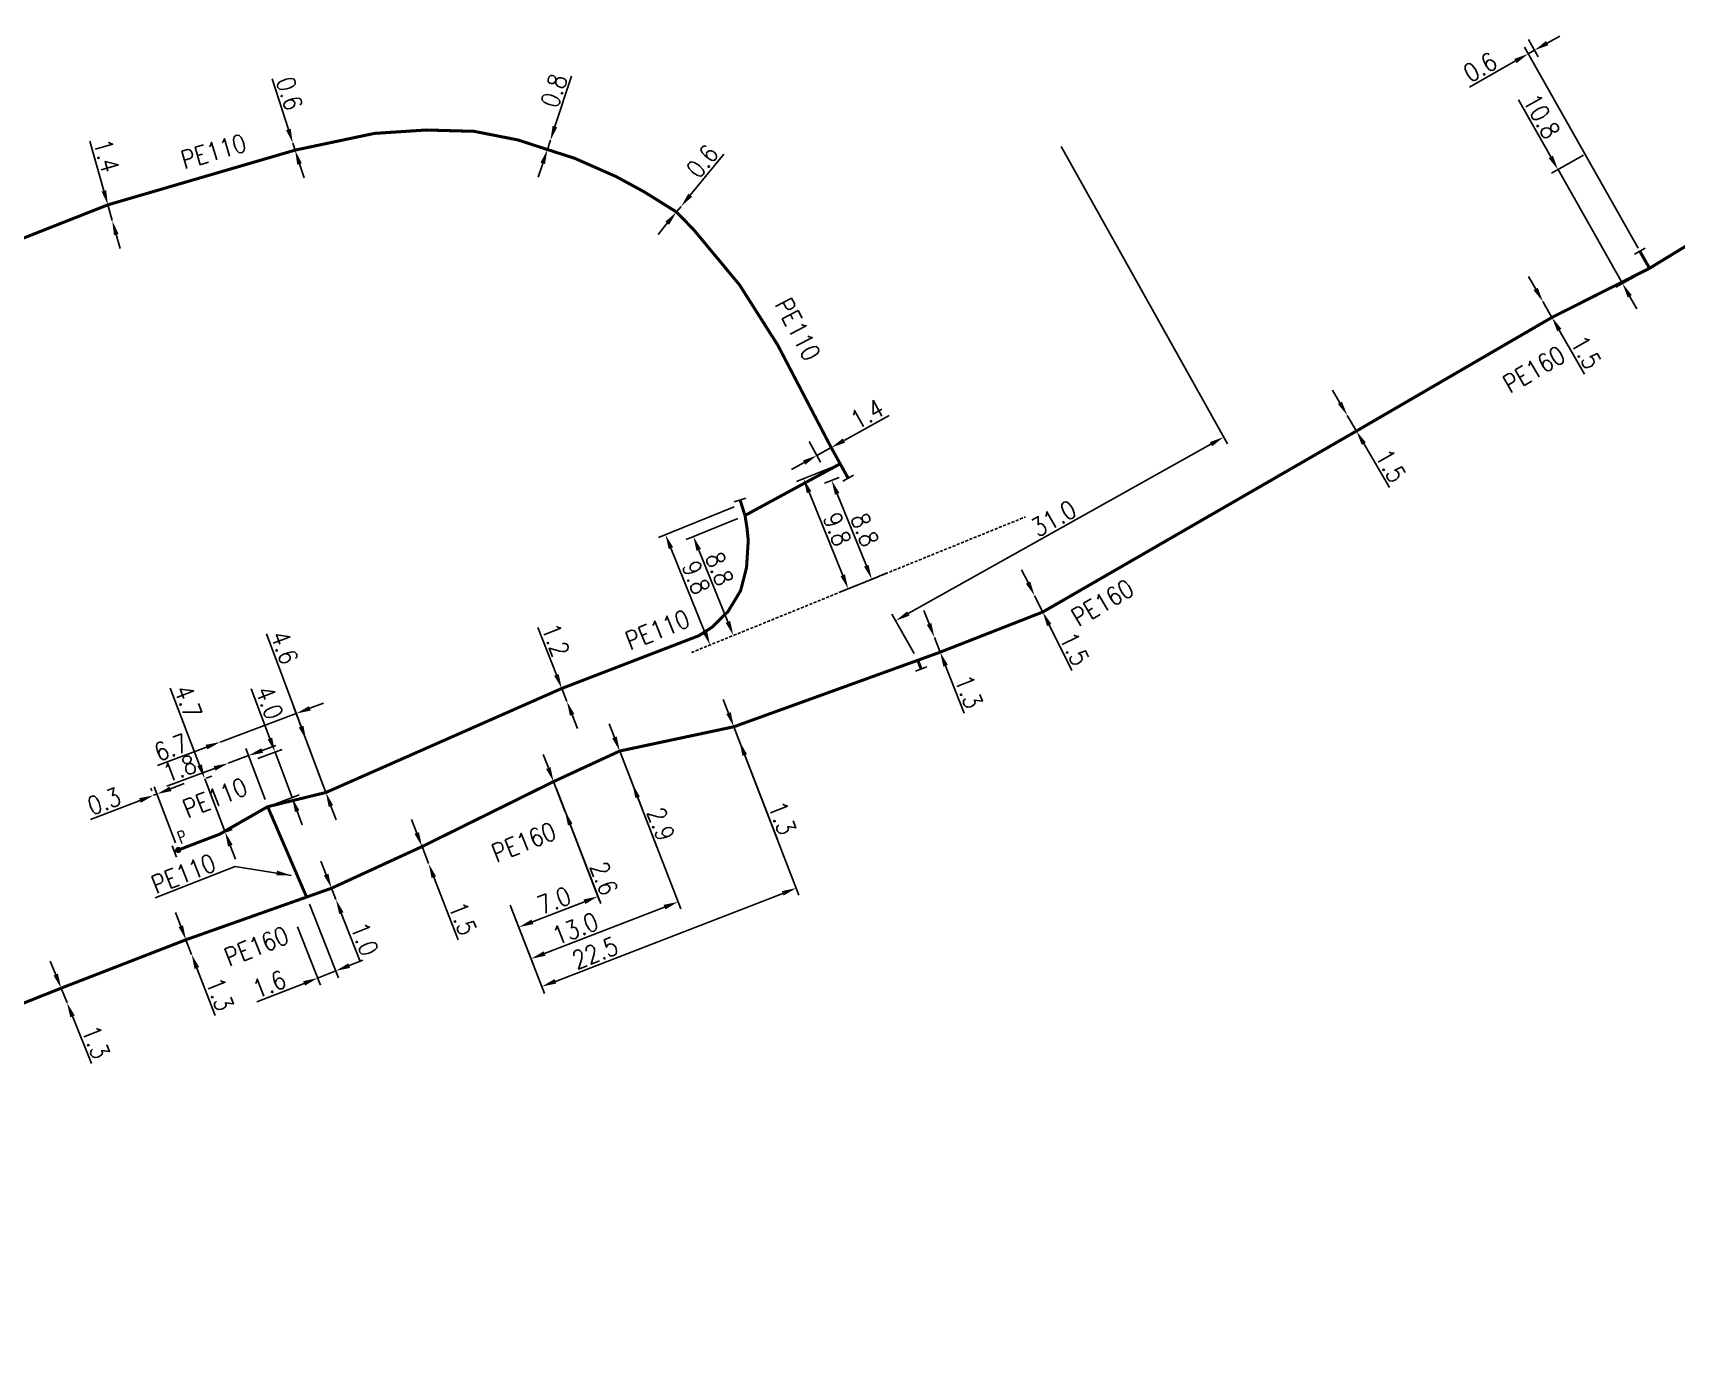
# Model space of a CAD drawing. Header units: millimetres. Extents: x 150994 to 151987, y 125997 to 127005.
# Drawn here: x 151190.6 to 151326.1, y 126479.1 to 126589.1 of the extents above; entities that cross this region are included whole.
import ezdxf
from ezdxf.enums import TextEntityAlignment as Align

# ---------------------------------------------------------------- set-up
doc = ezdxf.new("R2010")
doc.units = ezdxf.units.MM
doc.header["$PDMODE"] = 34
for name, pattern in [('DASHED', [0.75, 0.5, -0.25]), ('L_100_AP', [14, 10, -1.5, 1, -1.5]), ('L_100_PE', [14, 10, -1.5, 1, -1.5])]:
    doc.linetypes.add(name, pattern=pattern)
doc.layers.get('0').update_dxf_attribs({"linetype": 'CONTINUOUS'})
doc.layers.get('Defpoints').update_dxf_attribs({"linetype": 'CONTINUOUS'})
for name, color, linetype in [('L_140', 3, 'CONTINUOUS'), ('L_300', 7, 'CONTINUOUS'), ('L_340', 7, 'CONTINUOUS')]:
    doc.layers.add(name, color=color, linetype=linetype)
doc.styles.add('G_ROMANS', font='ROMANS.SHX', dxfattribs={"width": 0.75})
doc.styles.get("Standard").update_dxf_attribs({"font": 'romans.shx', "width": 0.85})
doc.dimstyles.get("Standard").update_dxf_attribs({"dimtxt": 1.5, "dimasz": 1.2, "dimexe": 0.625, "dimexo": 0.625, "dimgap": 0.25, "dimtad": 1, "dimdec": 1, "dimzin": 0, "dimdsep": 46, "dimtxsty": 'Standard', "dimcen": -0.5, "dimadec": 0, "dimazin": 0, "dimtfac": 1, "dimtdec": 1, "dimtmove": 0, "dimatfit": 3, "dimfxl": 0, "dimtolj": 1, "dimtzin": 0, "dimarcsym": 0})

# ---------------------------------------------------------------- blocks, each defined once
blk = doc.blocks.new('*D551')
at = {"layer": 'Defpoints', "color": 0, "linetype": 'Continuous', "transparency": 16777216}
for p in [(151192.91, 126510.35), (151193.39, 126509.14), (151193.39, 126509.14)]:
    blk.add_point(p, dxfattribs=at)
at = {"layer": 'L_140', "color": 0, "linetype": 'Continuous', "lineweight": -2, "transparency": 16777216}
for p, q in [((151192.46, 126511.46), (151192.01, 126512.58)), ((151192.91, 126510.35), (151193.39, 126509.14)), ((151193.84, 126508.03), (151195.4, 126504.14))]:
    blk.add_line(p, q, dxfattribs=at)
at = {"layer": 'L_140', "color": 0, "linetype": 'Continuous', "transparency": 16777216}
for points in [[(151192.64, 126511.54), (151192.27, 126511.39), (151192.91, 126510.35)], [(151194.03, 126508.1), (151193.65, 126507.95), (151193.39, 126509.14)]]:
    blk.add_solid(points, dxfattribs=at)
at = {"layer": 'L_140', "color": 0, "linetype": 'Continuous', "transparency": 16777216, "insert": (151195.77, 126505.9), "char_height": 1.5, "attachment_point": 5, "rotation": 291.9177}
blk.add_mtext('\\A1;1.3', dxfattribs=at)
blk = doc.blocks.new('*D552')
at = {"layer": 'Defpoints', "color": 0, "linetype": 'Continuous', "transparency": 16777216}
for p in [(151203.2, 126514.34), (151203.67, 126513.13), (151203.67, 126513.13)]:
    blk.add_point(p, dxfattribs=at)
at = {"layer": 'L_140', "color": 0, "linetype": 'Continuous', "lineweight": -2, "transparency": 16777216}
for p, q in [((151202.77, 126515.46), (151202.35, 126516.58)), ((151203.2, 126514.34), (151203.67, 126513.13)), ((151204.1, 126512), (151205.6, 126508.09))]:
    blk.add_line(p, q, dxfattribs=at)
at = {"layer": 'L_140', "color": 0, "linetype": 'Continuous', "transparency": 16777216}
for points in [[(151202.96, 126515.53), (151202.59, 126515.39), (151203.2, 126514.34)], [(151204.29, 126512.08), (151203.91, 126511.93), (151203.67, 126513.13)]]:
    blk.add_solid(points, dxfattribs=at)
at = {"layer": 'L_140', "color": 0, "linetype": 'Continuous', "transparency": 16777216, "insert": (151206, 126509.85), "char_height": 1.5, "attachment_point": 5, "rotation": 290.9788}
blk.add_mtext('\\A1;1.3', dxfattribs=at)
blk = doc.blocks.new('*D553')
at = {"layer": 'Defpoints', "color": 0, "linetype": 'Continuous', "transparency": 16777216}
for p in [(151213.15, 126517.86), (151212.17, 126515.99), (151214.06, 126511.18)]:
    blk.add_point(p, dxfattribs=at)
at = {"layer": 'L_140', "color": 0, "linetype": 'Continuous', "lineweight": -2, "transparency": 16777216}
for p, q in [((151213.38, 126517.28), (151215.78, 126511.19)), ((151212.4, 126515.41), (151214.29, 126510.6)), ((151216.67, 126512.21), (151217.78, 126512.65)), ((151215.55, 126511.77), (151214.06, 126511.18)), ((151212.94, 126510.74), (151209.05, 126509.21))]:
    blk.add_line(p, q, dxfattribs=at)
at = {"layer": 'L_140', "color": 0, "linetype": 'Continuous', "transparency": 16777216}
for points in [[(151216.59, 126512.39), (151216.74, 126512.02), (151215.55, 126511.77)], [(151212.87, 126510.93), (151213.02, 126510.56), (151214.06, 126511.18)]]:
    blk.add_solid(points, dxfattribs=at)
at = {"layer": 'L_140', "color": 0, "linetype": 'Continuous', "transparency": 16777216, "insert": (151210.07, 126510.68), "char_height": 1.5, "attachment_point": 5, "rotation": 21.5025}
blk.add_mtext('\\A1;1.6', dxfattribs=at)
blk = doc.blocks.new('*D554')
at = {"layer": 'Defpoints', "color": 0, "linetype": 'Continuous', "transparency": 16777216}
for p in [(151215.21, 126518.59), (151215.57, 126517.66), (151215.57, 126517.66)]:
    blk.add_point(p, dxfattribs=at)
at = {"layer": 'L_140', "color": 0, "linetype": 'Continuous', "lineweight": -2, "transparency": 16777216}
for p, q in [((151214.77, 126519.7), (151214.33, 126520.82)), ((151215.21, 126518.59), (151215.57, 126517.66)), ((151216.01, 126516.54), (151217.55, 126512.64))]:
    blk.add_line(p, q, dxfattribs=at)
at = {"layer": 'L_140', "color": 0, "linetype": 'Continuous', "transparency": 16777216}
for points in [[(151214.95, 126519.78), (151214.58, 126519.63), (151215.21, 126518.59)], [(151216.2, 126516.61), (151215.83, 126516.47), (151215.57, 126517.66)]]:
    blk.add_solid(points, dxfattribs=at)
at = {"layer": 'L_140', "color": 0, "linetype": 'Continuous', "transparency": 16777216, "insert": (151217.93, 126514.4), "char_height": 1.5, "attachment_point": 5, "rotation": 291.5025}
blk.add_mtext('\\A1;1.0', dxfattribs=at)
blk = doc.blocks.new('*D555')
at = {"layer": 'Defpoints', "color": 0, "linetype": 'Continuous', "transparency": 16777216}
for p in [(151222.67, 126522.02), (151223.21, 126520.62), (151223.21, 126520.62)]:
    blk.add_point(p, dxfattribs=at)
at = {"layer": 'L_140', "color": 0, "linetype": 'Continuous', "lineweight": -2, "transparency": 16777216}
for p, q in [((151222.23, 126523.14), (151221.8, 126524.26)), ((151222.67, 126522.02), (151223.21, 126520.62)), ((151223.64, 126519.5), (151225.64, 126514.33))]:
    blk.add_line(p, q, dxfattribs=at)
at = {"layer": 'L_140', "color": 0, "linetype": 'Continuous', "transparency": 16777216}
for points in [[(151222.42, 126523.21), (151222.05, 126523.07), (151222.67, 126522.02)], [(151223.83, 126519.57), (151223.46, 126519.43), (151223.21, 126520.62)]]:
    blk.add_solid(points, dxfattribs=at)
at = {"layer": 'L_140', "color": 0, "linetype": 'Continuous', "transparency": 16777216, "insert": (151226.03, 126516.09), "char_height": 1.5, "attachment_point": 5, "rotation": 291.1458}
blk.add_mtext('\\A1;1.5', dxfattribs=at)
blk = doc.blocks.new('*D556')
at = {"layer": 'Defpoints', "color": 0, "linetype": 'Continuous', "transparency": 16777216}
for p in [(151206.68, 126528.89), (151206.68, 126528.89), (151209.94, 126525.31)]:
    blk.add_point(p, dxfattribs=at)
at = {"layer": 'L_140', "color": 0, "linetype": 'Continuous', "lineweight": -2, "transparency": 16777216}
for p, q in [((151209.72, 126525.89), (151208.15, 126530.1)), ((151209.49, 126529.94), (151210.61, 126530.36)), ((151208.36, 126529.52), (151206.68, 126528.89)), ((151205.56, 126528.47), (151201.63, 126527))]:
    blk.add_line(p, q, dxfattribs=at)
at = {"layer": 'L_140', "color": 0, "linetype": 'Continuous', "transparency": 16777216}
for points in [[(151209.42, 126530.13), (151209.56, 126529.75), (151208.36, 126529.52)], [(151205.49, 126528.65), (151205.63, 126528.28), (151206.68, 126528.89)]]:
    blk.add_solid(points, dxfattribs=at)
at = {"layer": 'L_140', "color": 0, "linetype": 'Continuous', "transparency": 16777216, "insert": (151202.68, 126528.46), "char_height": 1.5, "attachment_point": 5, "rotation": 20.5425}
blk.add_mtext('\\A1;1.8', dxfattribs=at)
blk = doc.blocks.new('*D557')
at = {"layer": 'Defpoints', "color": 0, "linetype": 'Continuous', "transparency": 16777216}
for p in [(151208.54, 126529.05), (151210.55, 126529.81), (151209.94, 126525.31)]:
    blk.add_point(p, dxfattribs=at)
at = {"layer": 'L_140', "color": 0, "linetype": 'Continuous', "lineweight": -2, "transparency": 16777216}
for p, q in [((151210.13, 126530.93), (151208.59, 126535.02)), ((151209.12, 126529.27), (151211.13, 126530.03)), ((151211.95, 126526.06), (151210.55, 126529.81)), ((151210.53, 126525.53), (151212.54, 126526.28)), ((151212.37, 126524.94), (151212.79, 126523.81))]:
    blk.add_line(p, q, dxfattribs=at)
at = {"layer": 'L_140', "color": 0, "linetype": 'Continuous', "transparency": 16777216}
for points in [[(151210.31, 126531), (151209.94, 126530.86), (151210.55, 126529.81)], [(151212.56, 126525.01), (151212.19, 126524.87), (151211.95, 126526.06)]]:
    blk.add_solid(points, dxfattribs=at)
at = {"layer": 'L_140', "color": 0, "linetype": 'Continuous', "transparency": 16777216, "insert": (151210.09, 126533.89), "char_height": 1.5, "attachment_point": 5, "rotation": 290.5425}
blk.add_mtext('\\A1;4.0', dxfattribs=at)
blk = doc.blocks.new('*D558')
at = {"layer": 'Defpoints', "color": 0, "linetype": 'Continuous', "transparency": 16777216}
for p in [(151206.02, 126530.64), (151206.02, 126530.64), (151214.74, 126526.48)]:
    blk.add_point(p, dxfattribs=at)
at = {"layer": 'L_140', "color": 0, "linetype": 'Continuous', "lineweight": -2, "transparency": 16777216}
for p, q in [((151212.29, 126532.99), (151206.02, 126530.64)), ((151214.52, 126527.07), (151212.08, 126533.58)), ((151213.42, 126533.42), (151214.54, 126533.84)), ((151204.9, 126530.22), (151200.86, 126528.71))]:
    blk.add_line(p, q, dxfattribs=at)
at = {"layer": 'L_140', "color": 0, "linetype": 'Continuous', "transparency": 16777216}
for points in [[(151213.35, 126533.6), (151213.49, 126533.23), (151212.29, 126532.99)], [(151204.83, 126530.41), (151204.97, 126530.04), (151206.02, 126530.64)]]:
    blk.add_solid(points, dxfattribs=at)
at = {"layer": 'L_140', "color": 0, "linetype": 'Continuous', "transparency": 16777216, "insert": (151201.97, 126530.19), "char_height": 1.5, "attachment_point": 5, "rotation": 20.5425}
blk.add_mtext('\\A1;6.7', dxfattribs=at)
blk = doc.blocks.new('*D559')
at = {"layer": 'Defpoints', "color": 0, "linetype": 'Continuous', "transparency": 16777216}
for p in [(151213.12, 126530.79), (151213.12, 126530.79), (151214.74, 126526.48)]:
    blk.add_point(p, dxfattribs=at)
at = {"layer": 'L_140', "color": 0, "linetype": 'Continuous', "lineweight": -2, "transparency": 16777216}
for p, q in [((151212.7, 126531.91), (151209.83, 126539.57)), ((151212.54, 126530.57), (151212.54, 126530.57)), ((151214.74, 126526.48), (151213.12, 126530.79)), ((151215.16, 126525.36), (151215.58, 126524.23))]:
    blk.add_line(p, q, dxfattribs=at)
at = {"layer": 'L_140', "color": 0, "linetype": 'Continuous', "transparency": 16777216}
for points in [[(151212.89, 126531.98), (151212.51, 126531.84), (151213.12, 126530.79)], [(151215.34, 126525.43), (151214.97, 126525.29), (151214.74, 126526.48)]]:
    blk.add_solid(points, dxfattribs=at)
at = {"layer": 'L_140', "color": 0, "linetype": 'Continuous', "transparency": 16777216, "insert": (151211.32, 126538.43), "char_height": 1.5, "attachment_point": 5, "rotation": 290.5425}
blk.add_mtext('\\A1;4.6', dxfattribs=at)
blk = doc.blocks.new('*D560')
at = {"layer": 'Defpoints', "color": 0, "linetype": 'Continuous', "transparency": 16777216}
for p in [(151234.2, 126535.06), (151234.62, 126533.99), (151234.62, 126533.99)]:
    blk.add_point(p, dxfattribs=at)
at = {"layer": 'L_140', "color": 0, "linetype": 'Continuous', "lineweight": -2, "transparency": 16777216}
for p, q in [((151233.76, 126536.18), (151232.23, 126540.08)), ((151234.62, 126533.99), (151234.2, 126535.06)), ((151235.06, 126532.87), (151235.49, 126531.76))]:
    blk.add_line(p, q, dxfattribs=at)
at = {"layer": 'L_140', "color": 0, "linetype": 'Continuous', "transparency": 16777216}
for points in [[(151233.94, 126536.25), (151233.57, 126536.1), (151234.2, 126535.06)], [(151235.24, 126532.95), (151234.87, 126532.8), (151234.62, 126533.99)]]:
    blk.add_solid(points, dxfattribs=at)
at = {"layer": 'L_140', "color": 0, "linetype": 'Continuous', "transparency": 16777216, "insert": (151233.7, 126539.05), "char_height": 1.5, "attachment_point": 5, "rotation": 291.449}
blk.add_mtext('\\A1;1.2', dxfattribs=at)
blk = doc.blocks.new('*D561')
at = {"layer": 'Defpoints', "color": 0, "linetype": 'Continuous', "transparency": 16777216}
for p in [(151254.3, 126555.97), (151256.42, 126554.92), (151255.24, 126554.27)]:
    blk.add_point(p, dxfattribs=at)
at = {"layer": 'L_140', "color": 0, "linetype": 'Continuous', "lineweight": -2, "transparency": 16777216}
for p, q in [((151257.48, 126555.5), (151261.2, 126557.55)), ((151254.6, 126555.42), (151255.54, 126553.72)), ((151255.24, 126554.27), (151256.42, 126554.92)), ((151254.19, 126553.69), (151253.14, 126553.11))]:
    blk.add_line(p, q, dxfattribs=at)
at = {"layer": 'L_140', "color": 0, "linetype": 'Continuous', "transparency": 16777216}
for points in [[(151257.38, 126555.67), (151257.57, 126555.32), (151256.42, 126554.92)], [(151254.1, 126553.86), (151254.29, 126553.51), (151255.24, 126554.27)]]:
    blk.add_solid(points, dxfattribs=at)
at = {"layer": 'L_140', "color": 0, "linetype": 'Continuous', "transparency": 16777216, "insert": (151259.38, 126557.69), "char_height": 1.5, "attachment_point": 5, "rotation": 28.902}
blk.add_mtext('\\A1;1.4', dxfattribs=at)
blk = doc.blocks.new('*D562')
at = {"layer": 'Defpoints', "color": 0, "linetype": 'Continuous', "transparency": 16777216}
for p in [(151257.16, 126553.58), (151260.87, 126544.51), (151257.82, 126543.27)]:
    blk.add_point(p, dxfattribs=at)
at = {"layer": 'L_140', "color": 0, "linetype": 'Continuous', "lineweight": -2, "transparency": 16777216}
for p, q in [((151256.59, 126553.34), (151253.56, 126552.12)), ((151254.59, 126551.24), (151257.37, 126544.38)), ((151260.29, 126544.27), (151257.24, 126543.04))]:
    blk.add_line(p, q, dxfattribs=at)
at = {"layer": 'L_140', "color": 0, "linetype": 'Continuous', "transparency": 16777216}
for points in [[(151254.78, 126551.32), (151254.41, 126551.16), (151254.14, 126552.35)], [(151257.56, 126544.46), (151257.19, 126544.31), (151257.82, 126543.27)]]:
    blk.add_solid(points, dxfattribs=at)
at = {"layer": 'L_140', "color": 0, "linetype": 'Continuous', "transparency": 16777216, "insert": (151256.91, 126548.18), "char_height": 1.5, "attachment_point": 5, "rotation": 292.0739}
blk.add_mtext('\\A1;9.8', dxfattribs=at)
blk = doc.blocks.new('*D563')
at = {"layer": 'Defpoints', "color": 0, "linetype": 'Continuous', "transparency": 16777216}
for p in [(151249.31, 126549.32), (151248.35, 126539.43), (151248.35, 126539.43)]:
    blk.add_point(p, dxfattribs=at)
at = {"layer": 'L_140', "color": 0, "linetype": 'Continuous', "lineweight": -2, "transparency": 16777216}
for p, q in [((151248.73, 126549.08), (151244.47, 126547.35)), ((151245.5, 126546.47), (151247.9, 126540.54))]:
    blk.add_line(p, q, dxfattribs=at)
at = {"layer": 'L_140', "color": 0, "linetype": 'Continuous', "transparency": 16777216}
for points in [[(151245.68, 126546.55), (151245.31, 126546.4), (151245.05, 126547.59)], [(151248.09, 126540.62), (151247.72, 126540.47), (151248.35, 126539.43)]]:
    blk.add_solid(points, dxfattribs=at)
at = {"layer": 'L_140', "color": 0, "linetype": 'Continuous', "transparency": 16777216, "insert": (151247.21, 126544.92), "char_height": 1.5, "attachment_point": 5, "rotation": 292.0739}
blk.add_mtext('\\A1;8.8', dxfattribs=at)
blk = doc.blocks.new('*D564')
at = {"layer": 'Defpoints', "color": 0, "linetype": 'Continuous', "transparency": 16777216}
for p in [(151249.01, 126550.27), (151246.43, 126538.65), (151246.43, 126538.65)]:
    blk.add_point(p, dxfattribs=at)
at = {"layer": 'L_340', "color": 0, "linetype": 'Continuous', "lineweight": -2, "transparency": 16777216}
for p, q in [((151248.43, 126550.04), (151242.17, 126547.5)), ((151243.2, 126546.62), (151245.98, 126539.76))]:
    blk.add_line(p, q, dxfattribs=at)
at = {"layer": 'L_340', "color": 0, "linetype": 'Continuous', "transparency": 16777216}
for points in [[(151243.39, 126546.7), (151243.02, 126546.55), (151242.75, 126547.73)], [(151246.17, 126539.84), (151245.8, 126539.69), (151246.43, 126538.65)]]:
    blk.add_solid(points, dxfattribs=at)
at = {"layer": 'L_340', "color": 0, "linetype": 'Continuous', "transparency": 16777216, "insert": (151245.27, 126544.2), "char_height": 1.5, "attachment_point": 5, "rotation": 292.0739}
blk.add_mtext('\\A1;9.8', dxfattribs=at)
blk = doc.blocks.new('*D565')
at = {"layer": 'Defpoints', "color": 0, "linetype": 'Continuous', "transparency": 16777216}
for p in [(151257.65, 126552.7), (151259.77, 126544.06), (151261.63, 126544.81)]:
    blk.add_point(p, dxfattribs=at)
at = {"layer": 'L_340', "color": 0, "linetype": 'Continuous', "lineweight": -2, "transparency": 16777216}
for p, q in [((151257.07, 126552.46), (151255.88, 126551.98)), ((151256.91, 126551.1), (151259.32, 126545.17)), ((151261.05, 126544.58), (151259.19, 126543.82))]:
    blk.add_line(p, q, dxfattribs=at)
at = {"layer": 'L_340', "color": 0, "linetype": 'Continuous', "transparency": 16777216}
for points in [[(151257.1, 126551.18), (151256.73, 126551.03), (151256.46, 126552.21)], [(151259.5, 126545.25), (151259.13, 126545.1), (151259.77, 126544.06)]]:
    blk.add_solid(points, dxfattribs=at)
at = {"layer": 'L_340', "color": 0, "linetype": 'Continuous', "transparency": 16777216, "insert": (151259.19, 126548.14), "char_height": 1.5, "attachment_point": 5, "rotation": 292.0739}
blk.add_mtext('\\A1;8.8', dxfattribs=at)
blk = doc.blocks.new('*D566')
at = {"layer": 'Defpoints', "color": 0, "linetype": 'Continuous', "transparency": 16777216}
for p in [(151204.29, 126527.43), (151204.75, 126527.61), (151205.97, 126523.04)]:
    blk.add_point(p, dxfattribs=at)
at = {"layer": 'L_140', "color": 0, "linetype": 'Continuous', "lineweight": -2, "transparency": 16777216}
for p, q in [((151204.32, 126528.73), (151201.89, 126535.09)), ((151206.43, 126523.22), (151204.75, 126527.61)), ((151204.87, 126527.66), (151205.34, 126527.83)), ((151206.55, 126523.27), (151207.01, 126523.44)), ((151206.86, 126522.1), (151207.29, 126520.98))]:
    blk.add_line(p, q, dxfattribs=at)
at = {"layer": 'L_140', "color": 0, "linetype": 'Continuous', "transparency": 16777216}
for points in [[(151204.51, 126528.8), (151204.14, 126528.66), (151204.75, 126527.61)], [(151207.05, 126522.17), (151206.67, 126522.03), (151206.43, 126523.22)]]:
    blk.add_solid(points, dxfattribs=at)
at = {"layer": 'L_140', "color": 0, "linetype": 'Continuous', "transparency": 16777216, "insert": (151203.39, 126533.97), "char_height": 1.5, "attachment_point": 5, "rotation": 290.9362}
blk.add_mtext('\\A1;4.7', dxfattribs=at)
blk = doc.blocks.new('*D567')
at = {"layer": 'Defpoints', "color": 0, "linetype": 'Continuous', "transparency": 16777216}
for p in [(151200.53, 126526.25), (151200.61, 126526.03), (151202.57, 126521.74)]:
    blk.add_point(p, dxfattribs=at)
at = {"layer": 'L_340', "color": 0, "linetype": 'Continuous', "lineweight": -2, "transparency": 16777216}
for p, q in [((151200.39, 126526.61), (151200.3, 126526.83)), ((151200.81, 126526.35), (151200.53, 126526.25)), ((151202.35, 126522.33), (151200.58, 126526.94)), ((151201.93, 126526.78), (151203.05, 126527.21)), ((151199.41, 126525.82), (151195.32, 126524.26))]:
    blk.add_line(p, q, dxfattribs=at)
at = {"layer": 'L_340', "color": 0, "linetype": 'Continuous', "transparency": 16777216}
for points in [[(151199.34, 126526.01), (151199.48, 126525.63), (151200.53, 126526.25)], [(151201.86, 126526.97), (151202, 126526.6), (151200.81, 126526.35)]]:
    blk.add_solid(points, dxfattribs=at)
at = {"layer": 'L_340', "color": 0, "linetype": 'Continuous', "transparency": 16777216, "insert": (151196.45, 126525.76), "char_height": 1.5, "attachment_point": 5, "rotation": 20.9362}
blk.add_mtext('\\A1;0.3', dxfattribs=at)
blk = doc.blocks.new('*D568')
at = {"layer": 'Defpoints', "color": 0, "linetype": 'Continuous', "transparency": 16777216}
for p in [(151233.52, 126527.38), (151229.73, 126517.78), (151230.66, 126515.38)]:
    blk.add_point(p, dxfattribs=at)
at = {"layer": 'L_140', "color": 0, "linetype": 'Continuous', "lineweight": -2, "transparency": 16777216}
for p, q in [((151233.75, 126526.79), (151237.41, 126517.32)), ((151229.95, 126517.2), (151230.88, 126514.8)), ((151236.07, 126517.47), (151231.77, 126515.81))]:
    blk.add_line(p, q, dxfattribs=at)
at = {"layer": 'L_140', "color": 0, "linetype": 'Continuous', "transparency": 16777216}
for points in [[(151235.99, 126517.66), (151236.14, 126517.29), (151237.18, 126517.91)], [(151231.7, 126516), (151231.85, 126515.63), (151230.66, 126515.38)]]:
    blk.add_solid(points, dxfattribs=at)
at = {"layer": 'L_140', "color": 0, "linetype": 'Continuous', "transparency": 16777216, "insert": (151233.56, 126517.58), "char_height": 1.5, "attachment_point": 5, "rotation": 21.1458}
blk.add_mtext('\\A1;7.0', dxfattribs=at)
blk = doc.blocks.new('*D569')
at = {"layer": 'Defpoints', "color": 0, "linetype": 'Continuous', "transparency": 16777216}
for p in [(151238.98, 126529.9), (151229.73, 126517.78), (151231.66, 126512.77)]:
    blk.add_point(p, dxfattribs=at)
at = {"layer": 'L_140', "color": 0, "linetype": 'Continuous', "lineweight": -2, "transparency": 16777216}
for p, q in [((151239.2, 126529.32), (151244.01, 126516.88)), ((151229.95, 126517.2), (151231.89, 126512.19)), ((151242.67, 126517.03), (151232.78, 126513.21))]:
    blk.add_line(p, q, dxfattribs=at)
at = {"layer": 'L_140', "color": 0, "linetype": 'Continuous', "transparency": 16777216}
for points in [[(151242.6, 126517.22), (151242.74, 126516.84), (151243.79, 126517.46)], [(151232.71, 126513.39), (151232.86, 126513.02), (151231.66, 126512.77)]]:
    blk.add_solid(points, dxfattribs=at)
at = {"layer": 'L_140', "color": 0, "linetype": 'Continuous', "transparency": 16777216, "insert": (151235.31, 126515.26), "char_height": 1.5, "attachment_point": 5, "rotation": 21.1458}
blk.add_mtext('\\A1;13.0', dxfattribs=at)
blk = doc.blocks.new('*D570')
at = {"layer": 'Defpoints', "color": 0, "linetype": 'Continuous', "transparency": 16777216}
for p in [(151248.39, 126531.9), (151229.73, 126517.78), (151232.55, 126510.48)]:
    blk.add_point(p, dxfattribs=at)
at = {"layer": 'L_140', "color": 0, "linetype": 'Continuous', "lineweight": -2, "transparency": 16777216}
for p, q in [((151248.62, 126531.32), (151253.76, 126518.01)), ((151252.42, 126518.16), (151233.67, 126510.91)), ((151229.95, 126517.2), (151232.78, 126509.9))]:
    blk.add_line(p, q, dxfattribs=at)
at = {"layer": 'L_140', "color": 0, "linetype": 'Continuous', "transparency": 16777216}
for points in [[(151252.35, 126518.35), (151252.49, 126517.98), (151253.54, 126518.6)], [(151233.6, 126511.1), (151233.74, 126510.73), (151232.55, 126510.48)]]:
    blk.add_solid(points, dxfattribs=at)
at = {"layer": 'L_140', "color": 0, "linetype": 'Continuous', "transparency": 16777216, "insert": (151236.95, 126513.25), "char_height": 1.5, "attachment_point": 5, "rotation": 21.1458}
blk.add_mtext('\\A1;22.5', dxfattribs=at)
blk = doc.blocks.new('*D571')
at = {"layer": 'Defpoints', "color": 0, "linetype": 'Continuous', "transparency": 16777216}
for p in [(151233.52, 126527.38), (151234.46, 126524.95), (151234.46, 126524.95)]:
    blk.add_point(p, dxfattribs=at)
at = {"layer": 'L_140', "color": 0, "linetype": 'Continuous', "lineweight": -2, "transparency": 16777216}
for p, q in [((151233.09, 126528.5), (151232.66, 126529.62)), ((151233.52, 126527.38), (151234.46, 126524.95)), ((151234.1, 126527.6), (151234.1, 126527.6)), ((151235.04, 126525.18), (151235.04, 126525.18)), ((151234.89, 126523.83), (151237.32, 126517.56))]:
    blk.add_line(p, q, dxfattribs=at)
at = {"layer": 'L_140', "color": 0, "linetype": 'Continuous', "transparency": 16777216}
for points in [[(151233.27, 126528.57), (151232.9, 126528.42), (151233.52, 126527.38)], [(151235.08, 126523.91), (151234.71, 126523.76), (151234.46, 126524.95)]]:
    blk.add_solid(points, dxfattribs=at)
at = {"layer": 'L_140', "color": 0, "linetype": 'Continuous', "transparency": 16777216, "insert": (151237.68, 126519.4), "char_height": 1.5, "attachment_point": 5, "rotation": 291.1458}
blk.add_mtext('\\A1;2.6', dxfattribs=at)
blk = doc.blocks.new('*D572')
at = {"layer": 'Defpoints', "color": 0, "linetype": 'Continuous', "transparency": 16777216}
for p in [(151238.98, 126529.9), (151240.02, 126527.2), (151240.02, 126527.2)]:
    blk.add_point(p, dxfattribs=at)
at = {"layer": 'L_140', "color": 0, "linetype": 'Continuous', "lineweight": -2, "transparency": 16777216}
for p, q in [((151238.54, 126531.02), (151238.11, 126532.14)), ((151238.98, 126529.9), (151240.02, 126527.2)), ((151240.46, 126526.08), (151242.01, 126522.06))]:
    blk.add_line(p, q, dxfattribs=at)
at = {"layer": 'L_140', "color": 0, "linetype": 'Continuous', "transparency": 16777216}
for points in [[(151238.73, 126531.1), (151238.36, 126530.95), (151238.98, 126529.9)], [(151240.64, 126526.15), (151240.27, 126526.01), (151240.02, 126527.2)]]:
    blk.add_solid(points, dxfattribs=at)
at = {"layer": 'L_140', "color": 0, "linetype": 'Continuous', "transparency": 16777216, "insert": (151242.38, 126523.87), "char_height": 1.5, "attachment_point": 5, "rotation": 291.1458}
blk.add_mtext('\\A1;2.9', dxfattribs=at)
blk = doc.blocks.new('*D573')
at = {"layer": 'Defpoints', "color": 0, "linetype": 'Continuous', "transparency": 16777216}
for p in [(151248.39, 126531.9), (151248.86, 126530.69), (151248.86, 126530.69)]:
    blk.add_point(p, dxfattribs=at)
at = {"layer": 'L_140', "color": 0, "linetype": 'Continuous', "lineweight": -2, "transparency": 16777216}
for p, q in [((151247.96, 126533.02), (151247.52, 126534.14)), ((151248.39, 126531.9), (151248.86, 126530.69)), ((151249.29, 126529.57), (151251.98, 126522.61))]:
    blk.add_line(p, q, dxfattribs=at)
at = {"layer": 'L_140', "color": 0, "linetype": 'Continuous', "transparency": 16777216}
for points in [[(151248.14, 126533.09), (151247.77, 126532.95), (151248.39, 126531.9)], [(151249.48, 126529.64), (151249.1, 126529.5), (151248.86, 126530.69)]]:
    blk.add_solid(points, dxfattribs=at)
at = {"layer": 'L_140', "color": 0, "linetype": 'Continuous', "transparency": 16777216, "insert": (151252.38, 126524.37), "char_height": 1.5, "attachment_point": 5, "rotation": 291.1458}
blk.add_mtext('\\A1;1.3', dxfattribs=at)
blk = doc.blocks.new('*D574')
at = {"layer": 'Defpoints', "color": 0, "linetype": 'Continuous', "transparency": 16777216}
for p in [(151275.08, 126580.28), (151288.79, 126555.78), (151263.56, 126537.38)]:
    blk.add_point(p, dxfattribs=at)
at = {"layer": 'L_140', "color": 0, "linetype": 'Continuous', "lineweight": -2, "transparency": 16777216}
for p, q in [((151275.39, 126579.74), (151289.1, 126555.23)), ((151262.78, 126541.23), (151287.74, 126555.19)), ((151263.26, 126537.93), (151261.43, 126541.19))]:
    blk.add_line(p, q, dxfattribs=at)
at = {"layer": 'L_140', "color": 0, "linetype": 'Continuous', "transparency": 16777216}
for points in [[(151287.65, 126555.37), (151287.84, 126555.02), (151288.79, 126555.78)], [(151262.68, 126541.41), (151262.88, 126541.06), (151261.74, 126540.64)]]:
    blk.add_solid(points, dxfattribs=at)
at = {"layer": 'L_140', "color": 0, "linetype": 'Continuous', "transparency": 16777216, "insert": (151274.77, 126549.08), "char_height": 1.5, "attachment_point": 5, "rotation": 29.2227}
blk.add_mtext('\\A1;31.0', dxfattribs=at)
blk = doc.blocks.new('*D575')
at = {"layer": 'Defpoints', "color": 0, "linetype": 'Continuous', "transparency": 16777216}
for p in [(151273.2, 126542.7), (151273.2, 126542.7), (151273.87, 126541.36)]:
    blk.add_point(p, dxfattribs=at)
at = {"layer": 'L_140', "color": 0, "linetype": 'Continuous', "lineweight": -2, "transparency": 16777216}
for p, q in [((151272.66, 126543.78), (151272.13, 126544.85)), ((151273.2, 126542.7), (151273.87, 126541.36)), ((151274.4, 126540.29), (151276.26, 126536.53))]:
    blk.add_line(p, q, dxfattribs=at)
at = {"layer": 'L_140', "color": 0, "linetype": 'Continuous', "transparency": 16777216}
for points in [[(151272.84, 126543.87), (151272.48, 126543.69), (151273.2, 126542.7)], [(151274.58, 126540.38), (151274.22, 126540.2), (151273.87, 126541.36)]]:
    blk.add_solid(points, dxfattribs=at)
at = {"layer": 'L_140', "color": 0, "linetype": 'Continuous', "transparency": 16777216, "insert": (151276.49, 126538.32), "char_height": 1.5, "attachment_point": 5, "rotation": 296.4236}
blk.add_mtext('\\A1;1.5', dxfattribs=at)
blk = doc.blocks.new('*D576')
at = {"layer": 'Defpoints', "color": 0, "linetype": 'Continuous', "transparency": 16777216}
for p in [(151264.94, 126539.26), (151264.94, 126539.26), (151265.41, 126538.05)]:
    blk.add_point(p, dxfattribs=at)
at = {"layer": 'L_140', "color": 0, "linetype": 'Continuous', "lineweight": -2, "transparency": 16777216}
for p, q in [((151264.5, 126540.38), (151264.06, 126541.49)), ((151264.94, 126539.26), (151265.41, 126538.05)), ((151265.85, 126536.93), (151267.39, 126533.03))]:
    blk.add_line(p, q, dxfattribs=at)
at = {"layer": 'L_140', "color": 0, "linetype": 'Continuous', "transparency": 16777216}
for points in [[(151264.68, 126540.45), (151264.31, 126540.3), (151264.94, 126539.26)], [(151266.04, 126537.01), (151265.67, 126536.86), (151265.41, 126538.05)]]:
    blk.add_solid(points, dxfattribs=at)
at = {"layer": 'L_140', "color": 0, "linetype": 'Continuous', "transparency": 16777216, "insert": (151267.77, 126534.79), "char_height": 1.5, "attachment_point": 5, "rotation": 291.4797}
blk.add_mtext('\\A1;1.3', dxfattribs=at)
blk = doc.blocks.new('*D577')
at = {"layer": 'Defpoints', "color": 0, "linetype": 'Continuous', "transparency": 16777216}
for p in [(151298.99, 126557.57), (151298.99, 126557.57), (151299.74, 126556.28)]:
    blk.add_point(p, dxfattribs=at)
at = {"layer": 'L_140', "color": 0, "linetype": 'Continuous', "lineweight": -2, "transparency": 16777216}
for p, q in [((151298.38, 126558.61), (151297.77, 126559.64)), ((151298.99, 126557.57), (151299.74, 126556.28)), ((151300.35, 126555.24), (151302.46, 126551.62))]:
    blk.add_line(p, q, dxfattribs=at)
at = {"layer": 'L_140', "color": 0, "linetype": 'Continuous', "transparency": 16777216}
for points in [[(151298.55, 126558.71), (151298.21, 126558.51), (151298.99, 126557.57)], [(151300.52, 126555.34), (151300.18, 126555.14), (151299.74, 126556.28)]]:
    blk.add_solid(points, dxfattribs=at)
at = {"layer": 'L_140', "color": 0, "linetype": 'Continuous', "transparency": 16777216, "insert": (151302.57, 126553.42), "char_height": 1.5, "attachment_point": 5, "rotation": 300.3049}
blk.add_mtext('\\A1;1.5', dxfattribs=at)
blk = doc.blocks.new('*D578')
at = {"layer": 'Defpoints', "color": 0, "linetype": 'Continuous', "transparency": 16777216}
for p in [(151315.13, 126566.95), (151315.13, 126566.95), (151315.87, 126565.65)]:
    blk.add_point(p, dxfattribs=at)
at = {"layer": 'L_140', "color": 0, "linetype": 'Continuous', "lineweight": -2, "transparency": 16777216}
for p, q in [((151314.53, 126567.99), (151313.93, 126569.03)), ((151315.13, 126566.95), (151315.87, 126565.65)), ((151316.47, 126564.61), (151318.56, 126560.97))]:
    blk.add_line(p, q, dxfattribs=at)
at = {"layer": 'L_140', "color": 0, "linetype": 'Continuous', "transparency": 16777216}
for points in [[(151314.7, 126568.09), (151314.35, 126567.89), (151315.13, 126566.95)], [(151316.65, 126564.71), (151316.3, 126564.51), (151315.87, 126565.65)]]:
    blk.add_solid(points, dxfattribs=at)
at = {"layer": 'L_140', "color": 0, "linetype": 'Continuous', "transparency": 16777216, "insert": (151318.68, 126562.77), "char_height": 1.5, "attachment_point": 5, "rotation": 299.8964}
blk.add_mtext('\\A1;1.5', dxfattribs=at)
blk = doc.blocks.new('*D579')
at = {"layer": 'Defpoints', "color": 0, "linetype": 'Continuous', "transparency": 16777216}
for p in [(151313.62, 126589.11), (151314.43, 126587.67), (151323.29, 126570.8)]:
    blk.add_point(p, dxfattribs=at)
at = {"layer": 'L_340', "color": 0, "linetype": 'Continuous', "lineweight": -2, "transparency": 16777216}
for p, q in [((151313.93, 126588.56), (151314.74, 126587.13)), ((151315.48, 126588.26), (151316.52, 126588.85)), ((151322.98, 126571.35), (151313.6, 126587.92)), ((151314.43, 126587.67), (151313.91, 126587.38)), ((151312.87, 126586.79), (151309.06, 126584.63))]:
    blk.add_line(p, q, dxfattribs=at)
at = {"layer": 'L_340', "color": 0, "linetype": 'Continuous', "transparency": 16777216}
for points in [[(151315.38, 126588.44), (151315.57, 126588.09), (151314.43, 126587.67)], [(151312.77, 126586.96), (151312.96, 126586.61), (151313.91, 126587.38)]]:
    blk.add_solid(points, dxfattribs=at)
at = {"layer": 'L_340', "color": 0, "linetype": 'Continuous', "transparency": 16777216, "insert": (151309.95, 126586.28), "char_height": 1.5, "attachment_point": 5, "rotation": 29.5086}
blk.add_mtext('\\A1;0.6', dxfattribs=at)
blk = doc.blocks.new('*D580')
at = {"layer": 'Defpoints', "color": 0, "linetype": 'Continuous', "transparency": 16777216}
for p in [(151319.02, 126579.34), (151316.37, 126577.83), (151323.92, 126569.7)]:
    blk.add_point(p, dxfattribs=at)
at = {"layer": 'L_140', "color": 0, "linetype": 'Continuous', "lineweight": -2, "transparency": 16777216}
for p, q in [((151315.78, 126578.88), (151313.12, 126583.58)), ((151318.48, 126579.03), (151315.83, 126577.53)), ((151321.69, 126568.44), (151316.37, 126577.83)), ((151323.37, 126569.39), (151321.15, 126568.13)), ((151322.28, 126567.39), (151322.87, 126566.35))]:
    blk.add_line(p, q, dxfattribs=at)
at = {"layer": 'L_140', "color": 0, "linetype": 'Continuous', "transparency": 16777216}
for points in [[(151315.95, 126578.98), (151315.6, 126578.78), (151316.37, 126577.83)], [(151322.45, 126567.49), (151322.11, 126567.29), (151321.69, 126568.44)]]:
    blk.add_solid(points, dxfattribs=at)
at = {"layer": 'L_140', "color": 0, "linetype": 'Continuous', "transparency": 16777216, "insert": (151315.02, 126582.24), "char_height": 1.5, "attachment_point": 5, "rotation": 299.5086}
blk.add_mtext('\\A1;10.8', dxfattribs=at)
blk = doc.blocks.new('L_340_07')
at = {"color": 0, "linetype": 'Continuous', "const_width": 0.25, "flags": 128}
blk.add_lwpolyline([(0, 0), (0.35, 0)], dxfattribs=at)
at = {"color": 0, "linetype": 'Continuous', "flags": 128}
blk.add_lwpolyline([(0.35, -0.5), (0.35, 0.5)], dxfattribs=at)
at = {"color": 0, "linetype": 'Continuous', "width": 0.75, "flags": 3}
for tag, p in [('DEF_LEG', (0.72, -3.47)), ('DEF_COUP', (0.72, -5.97)), ('DEF_TYPE', (0.72, -8.47))]:
    blk.add_attdef(tag, text='', height=1.2, dxfattribs=at).set_placement(p, align=Align.MIDDLE)
blk = doc.blocks.new('L_300_12')
at = {"color": 0, "linetype": 'Continuous', "const_width": 0.248, "flags": 128}
blk.add_lwpolyline([(-0.13, 0, 1), (0.13, 0, 1)], format="xyb", close=True, dxfattribs=at)
at = {"linetype": 'Continuous', "style": 'G_ROMANS', "width": 0.75}
blk.add_attdef('P', text='', height=1, dxfattribs=at).set_placement((0, 1.33), align=Align.MIDDLE_CENTER)
at = {"color": 0, "linetype": 'Continuous', "width": 0.75, "flags": 3}
for tag, p in [('DEF_LEG', (0, -5)), ('DEF_COUP', (0, -7.5)), ('DEF_TYPE', (0, -10))]:
    blk.add_attdef(tag, text='', height=1.2, dxfattribs=at).set_placement(p, align=Align.MIDDLE)
blk = doc.blocks.new('*D581')
at = {"layer": 'Defpoints', "color": 0, "linetype": 'Continuous', "transparency": 16777216}
for p in [(151244.04, 126574.8), (151244.04, 126574.8), (151243.66, 126574.34)]:
    blk.add_point(p, dxfattribs=at)
at = {"layer": 'L_140', "color": 0, "linetype": 'Continuous', "lineweight": -2, "transparency": 16777216}
for p, q in [((151244.8, 126575.73), (151247.56, 126579.12)), ((151243.66, 126574.34), (151244.04, 126574.8)), ((151242.9, 126573.41), (151242.14, 126572.48))]:
    blk.add_line(p, q, dxfattribs=at)
at = {"layer": 'L_140', "color": 0, "linetype": 'Continuous', "transparency": 16777216}
for points in [[(151244.64, 126575.86), (151244.95, 126575.6), (151244.04, 126574.8)], [(151242.74, 126573.54), (151243.05, 126573.28), (151243.66, 126574.34)]]:
    blk.add_solid(points, dxfattribs=at)
at = {"layer": 'L_140', "color": 0, "linetype": 'Continuous', "transparency": 16777216, "insert": (151245.79, 126578.52), "char_height": 1.5, "attachment_point": 5, "rotation": 50.717}
blk.add_mtext('\\A1;0.6', dxfattribs=at)
blk = doc.blocks.new('*D582')
at = {"layer": 'Defpoints', "color": 0, "linetype": 'Continuous', "transparency": 16777216}
for p in [(151233.26, 126580.25), (151233.26, 126580.25), (151233.01, 126579.49)]:
    blk.add_point(p, dxfattribs=at)
at = {"layer": 'L_140', "color": 0, "linetype": 'Continuous', "lineweight": -2, "transparency": 16777216}
for p, q in [((151233.63, 126581.39), (151235, 126585.54)), ((151233.01, 126579.49), (151233.26, 126580.25)), ((151232.63, 126578.35), (151232.25, 126577.21))]:
    blk.add_line(p, q, dxfattribs=at)
at = {"layer": 'L_140', "color": 0, "linetype": 'Continuous', "transparency": 16777216}
for points in [[(151233.44, 126581.45), (151233.82, 126581.32), (151233.26, 126580.25)], [(151232.44, 126578.41), (151232.82, 126578.28), (151233.01, 126579.49)]]:
    blk.add_solid(points, dxfattribs=at)
at = {"layer": 'L_140', "color": 0, "linetype": 'Continuous', "transparency": 16777216, "insert": (151233.56, 126584.34), "char_height": 1.5, "attachment_point": 5, "rotation": 71.7328}
blk.add_mtext('\\A1;0.8', dxfattribs=at)
blk = doc.blocks.new('*D583')
at = {"layer": 'Defpoints', "color": 0, "linetype": 'Continuous', "transparency": 16777216}
for p in [(151212.01, 126580.01), (151212.01, 126580.01), (151212.2, 126579.44)]:
    blk.add_point(p, dxfattribs=at)
at = {"layer": 'L_140', "color": 0, "linetype": 'Continuous', "lineweight": -2, "transparency": 16777216}
for p, q in [((151211.65, 126581.15), (151210.3, 126585.31)), ((151212.2, 126579.44), (151212.01, 126580.01)), ((151212.57, 126578.3), (151212.94, 126577.16))]:
    blk.add_line(p, q, dxfattribs=at)
at = {"layer": 'L_140', "color": 0, "linetype": 'Continuous', "transparency": 16777216}
for points in [[(151211.84, 126581.21), (151211.46, 126581.09), (151212.01, 126580.01)], [(151212.76, 126578.36), (151212.38, 126578.24), (151212.2, 126579.44)]]:
    blk.add_solid(points, dxfattribs=at)
at = {"layer": 'L_140', "color": 0, "linetype": 'Continuous', "transparency": 16777216, "insert": (151211.74, 126584.11), "char_height": 1.5, "attachment_point": 5, "rotation": 287.8989}
blk.add_mtext('\\A1;0.6', dxfattribs=at)
blk = doc.blocks.new('*D584')
at = {"layer": 'Defpoints', "color": 0, "linetype": 'Continuous', "transparency": 16777216}
for p in [(151196.76, 126574.93), (151197.12, 126573.63), (151197.12, 126573.63)]:
    blk.add_point(p, dxfattribs=at)
at = {"layer": 'L_140', "color": 0, "linetype": 'Continuous', "lineweight": -2, "transparency": 16777216}
for p, q in [((151196.43, 126576.09), (151195.28, 126580.18)), ((151197.12, 126573.63), (151196.76, 126574.93)), ((151197.45, 126572.48), (151197.78, 126571.32))]:
    blk.add_line(p, q, dxfattribs=at)
at = {"layer": 'L_140', "color": 0, "linetype": 'Continuous', "transparency": 16777216}
for points in [[(151196.62, 126576.14), (151196.24, 126576.03), (151196.76, 126574.93)], [(151197.64, 126572.53), (151197.26, 126572.42), (151197.12, 126573.63)]]:
    blk.add_solid(points, dxfattribs=at)
at = {"layer": 'L_140', "color": 0, "linetype": 'Continuous', "transparency": 16777216, "insert": (151196.65, 126578.98), "char_height": 1.5, "attachment_point": 5, "rotation": 285.7639}
blk.add_mtext('\\A1;1.4', dxfattribs=at)

msp = doc.modelspace()

# ---------------------------------------------------------------- linework, layer by layer
at = {"layer": 'L_140', "linetype": 'L_100_PE', "ltscale": 0.5, "const_width": 0.25, "flags": 128}
for points in [[(151056.53, 126526.54), (151060.43, 126527.41), (151060.43, 126527.41), (151060.43, 126527.41), (151068.44, 126528.89), (151072.13, 126529.77), (151072.46, 126528.35), (151073.62, 126528.62), (151075.23, 126528.99), (151074.88, 126530.52), (151077.32, 126531.08), (151095.4, 126534), (151103.32, 126534.73), (151114.16, 126536.1), (151118.86, 126536.23), (151127.51, 126538.59), (151137.05, 126542.37), (151145.06, 126546.97), (151149.41, 126550.26), (151150.38, 126550.89), (151152.19, 126552.16), (151158.86, 126556.83), (151166.77, 126562.3), (151175.31, 126567), (151183.98, 126570.66), (151189.17, 126571.94), (151196.76, 126574.93), (151212.2, 126579.44), (151218.74, 126580.82), (151223.02, 126581.1), (151226.97, 126580.99), (151230.58, 126580.28), (151233.01, 126579.49), (151235.28, 126578.76), (151238.68, 126577.26), (151240.98, 126576.01), (151243.66, 126574.34), (151245.07, 126572.89), (151248.86, 126568.33), (151252.01, 126563.37), (151256.42, 126554.92), (151257.16, 126553.58), (151257.65, 126552.7)], [(151150.81, 126502.17), (151152.74, 126494.42), (151159.16, 126496.93), (151162.25, 126498.15), (151166.93, 126499.97), (151171.57, 126501.8), (151176.79, 126503.78), (151185.45, 126507.38), (151192.91, 126510.35), (151203.2, 126514.34), (151213.15, 126517.86), (151215.21, 126518.59), (151222.67, 126522.02), (151233.52, 126527.38), (151238.98, 126529.9), (151248.39, 126531.9), (151263.56, 126537.38), (151265.41, 126538.05), (151273.87, 126541.36), (151299.74, 126556.28), (151315.87, 126565.65), (151323.92, 126569.7), (151328.9, 126572.74), (151330.77, 126573.24), (151332.26, 126573.14), (151333.77, 126572.78), (151333.77, 126572.78), (151334.95, 126572.5), (151336.21, 126571.88), (151337.43, 126570.8), (151338.48, 126569.41), (151338.96, 126568.31), (151339.27, 126567.25), (151339.34, 126566.37), (151339.37, 126566.03), (151339.37, 126566.03), (151339.28, 126565.63), (151338.92, 126565.23), (151338.79, 126565.01), (151338.67, 126564.69), (151338.64, 126564.3), (151338.82, 126562.94), (151342.06, 126546.79), (151343.73, 126522.92), (151345.52, 126499.41), (151347.54, 126479.23)], [(151323.92, 126569.7), (151323.29, 126570.8)], [(151257.16, 126553.58), (151249.31, 126549.32)], [(151202.57, 126521.74), (151205.97, 126523.04), (151209.94, 126525.31), (151214.74, 126526.48), (151234.2, 126535.06), (151245.51, 126539.41), (151246.59, 126540.11), (151247.91, 126541.4), (151248.95, 126543.12), (151249.44, 126545.03), (151249.58, 126547.27), (151249.47, 126548.34), (151249.31, 126549.32), (151249.01, 126550.27)], [(151209.94, 126525.31), (151213.15, 126517.86)]]:
    msp.add_lwpolyline(points, dxfattribs=at)
at = {"layer": 'L_140', "color": 7, "linetype": 'DASHED', "ltscale": 0.5, "flags": 128}
msp.add_lwpolyline([(151244.89, 126538.02), (151272.46, 126549.21)], dxfattribs=at)
at = {"layer": 'L_140', "linetype": 'L_100_AP', "ltscale": 0.5, "const_width": 0.25, "flags": 128}
msp.add_lwpolyline([(151263.56, 126537.38), (151263.72, 126536.98)], dxfattribs=at)

# ---------------------------------------------------------------- block references
at = {"layer": 'L_300', "ltscale": 0.5}
ref = msp.add_blockref('L_300_12', (151202.57, 126521.74), dxfattribs=dict(at, rotation=331.0946408069905))
ref.add_attrib('P', 'P', dxfattribs={"layer": '0', "linetype": 'Continuous', "height": 1, "rotation": 21.9668, "style": 'G_ROMANS', "width": 0.75}).set_placement((151202.87, 126522.83), align=Align.MIDDLE_CENTER)
at = {"layer": 'L_340', "ltscale": 0.5}
for p, rotation in [((151323.29, 126570.8), 119.7169538045798), ((151257.65, 126552.7), 298.9019625998182), ((151249.01, 126550.27), 107.3618466005535), ((151263.72, 126536.98), 291.5817277963725), ((151202.57, 126521.74), 200.936235399619)]:
    msp.add_blockref('L_340_07', p, dxfattribs=dict(at, rotation=rotation))

# ---------------------------------------------------------------- texts
at = {"layer": 'L_140', "linetype": 'Continuous', "width": 0.85}
for s, rotation, p in [('PE110', 16.1326, (151203.06, 126577.86)), ('PE110', 297.8039, (151251.73, 126566.73)), ('PE160', 30.3049, (151312.41, 126559.34)), ('PE160', 30.3049, (151276.82, 126540.1)), ('PE110', 21.5667, (151239.82, 126538.2)), ('PE110', 21.5667, (151203.33, 126524.35)), ('PE160', 21.5667, (151228.8, 126520.69)), ('PE160', 21.5667, (151206.75, 126512.11))]:
    msp.add_text(s, height=1.5, rotation=rotation, dxfattribs=at).set_placement(p)
at = {"layer": 'L_140', "linetype": 'Continuous', "ltscale": 0.5, "insert": (151205.81, 126520.09), "char_height": 1.5, "attachment_point": 9, "rotation": 21.4955}
msp.add_mtext('\\A1;PE110', dxfattribs=at)

# ---------------------------------------------------------------- dimensions: what is measured, and where the dimension line sits
at = {"layer": 'L_140', "linetype": 'Continuous'}
for base, p1, p2, angle, picture, middle in [((151212.01, 126580.01), (151212.2, 126579.44), (151212.01, 126580.01), 287.8989, '*D583', (151210.79, 126583.8)), ((151233.26, 126580.25), (151233.01, 126579.49), (151233.26, 126580.25), 251.7328, '*D582', (151234.51, 126584.03)), ((151316.37, 126577.83), (151323.92, 126569.7), (151319.02, 126579.34), 299.5086, '*D580', (151314.15, 126581.75)), ((151197.12354, 126573.63377), (151196.75679, 126574.933), (151197.12354, 126573.63377), 105.76389, '*D584', (151195.69047, 126578.71038)), ((151244.04, 126574.8), (151243.66, 126574.34), (151244.04, 126574.8), 230.717, '*D581', (151246.56, 126577.89)), ((151288.79, 126555.78), (151263.56, 126537.38), (151275.08, 126580.28), 209.2227, '*D574', (151275.26, 126548.21)), ((151315.13, 126566.95), (151315.87, 126565.65), (151315.13, 126566.95), 299.8964, '*D578', (151317.81, 126562.27)), ((151255.24273, 126554.26568), (151256.42459, 126554.91815), (151254.30255, 126555.96868), 28.90196, '*D561', (151259.86072, 126556.81515)), ((151298.99, 126557.57), (151299.74, 126556.28), (151298.99, 126557.57), 300.3049, '*D577', (151301.71, 126552.91)), ((151257.82, 126543.27), (151257.16, 126553.58), (151260.87, 126544.51), 112.0739, '*D562', (151255.98, 126547.8)), ((151248.35, 126539.43), (151249.31, 126549.32), (151248.35, 126539.43), 112.0739, '*D563', (151246.28, 126544.54)), ((151273.2, 126542.7), (151273.87, 126541.36), (151273.2, 126542.7), 296.4236, '*D575', (151275.6, 126537.87)), ((151264.94, 126539.26), (151265.41, 126538.05), (151264.94, 126539.26), 291.4797, '*D576', (151266.84, 126534.43)), ((151213.12, 126530.79), (151214.74, 126526.48), (151213.12, 126530.79), 290.5425, '*D559', (151210.39, 126538.08)), ((151234.6171, 126533.9896), (151234.1966, 126535.06), (151234.6171, 126533.9896), 111.449, '*D560', (151232.7724, 126538.6849)), ((151204.75, 126527.61), (151205.97, 126523.04), (151204.29, 126527.43), 290.9362, '*D566', (151202.46, 126533.61)), ((151210.55, 126529.81), (151209.94, 126525.31), (151208.54, 126529.05), 290.5425, '*D557', (151209.15, 126533.54)), ((151248.86, 126530.69), (151248.39, 126531.9), (151248.86, 126530.69), 111.1458, '*D573', (151251.44, 126524.01)), ((151206.02, 126530.64), (151214.74, 126526.48), (151206.02, 126530.64), 20.5425, '*D558', (151202.32, 126529.26)), ((151232.55, 126510.48), (151248.39, 126531.9), (151229.73, 126517.78), 21.1458, '*D570', (151237.31, 126512.32)), ((151240.02, 126527.2), (151238.98, 126529.9), (151240.02, 126527.2), 111.1458, '*D572', (151241.45, 126523.51)), ((151206.68, 126528.89), (151209.94, 126525.31), (151206.68, 126528.89), 20.5425, '*D556', (151203.03, 126527.52)), ((151231.66, 126512.77), (151238.98, 126529.9), (151229.73, 126517.78), 21.1458, '*D569', (151235.67, 126514.32)), ((151234.46, 126524.95), (151233.52, 126527.38), (151234.46, 126524.95), 111.1458, '*D571', (151236.75, 126519.04)), ((151230.66, 126515.38), (151233.52, 126527.38), (151229.73, 126517.78), 21.1458, '*D568', (151233.92, 126516.64)), ((151223.21, 126520.62), (151222.67, 126522.02), (151223.21, 126520.62), 111.1458, '*D555', (151225.1, 126515.73)), ((151215.57, 126517.66), (151215.21, 126518.59), (151215.57, 126517.66), 111.5025, '*D554', (151217, 126514.03)), ((151214.06, 126511.18), (151213.15, 126517.86), (151212.17, 126515.99), 21.5025, '*D553', (151210.44, 126509.75)), ((151203.67, 126513.13), (151203.2, 126514.34), (151203.67, 126513.13), 110.9788, '*D552', (151205.06, 126509.49)), ((151193.39, 126509.14), (151192.91, 126510.35), (151193.39, 126509.14), 111.9177, '*D551', (151194.85, 126505.53))]:
    dim = msp.add_linear_dim(base=base, p1=p1, p2=p2, angle=angle, dimstyle='Standard', override={"dimatfit": 0}, dxfattribs=at)
    dim.commit()
    dim.dimension.update_dxf_attribs({"geometry": picture, "text_midpoint": middle, "dimtype": 160})
at = {"layer": 'L_340', "linetype": 'Continuous'}
for base, p1, p2, angle, picture, middle in [((151314.43, 126587.67), (151323.29, 126570.8), (151313.62, 126589.11), 209.5086, '*D579', (151310.44, 126585.41)), ((151259.77, 126544.06), (151257.65, 126552.7), (151261.63, 126544.81), 112.0739, '*D565', (151258.27, 126547.76)), ((151246.43, 126538.65), (151249.01, 126550.27), (151246.43, 126538.65), 112.0739, '*D564', (151244.34, 126543.82)), ((151200.53, 126526.25), (151202.57, 126521.74), (151200.61, 126526.03), 20.9362, '*D567', (151196.8, 126524.82))]:
    dim = msp.add_linear_dim(base=base, p1=p1, p2=p2, angle=angle, dimstyle='Standard', override={"dimatfit": 0}, dxfattribs=at)
    dim.commit()
    dim.dimension.update_dxf_attribs({"geometry": picture, "text_midpoint": middle, "dimtype": 160})

# ---------------------------------------------------------------- leaders
at = {"layer": 'L_140', "linetype": 'Continuous', "ltscale": 0.5, "annotation_type": 0, "has_hookline": 1, "hookline_direction": 1, "text_width": 5.65, "horizontal_direction": (0.930446, 0.366428, 0)}
msp.add_leader([(151211.87, 126519.65), (151207.25, 126520.39), (151206.14, 126519.95)], dimstyle='Standard', dxfattribs=at)

doc.saveas('drawing.dxf')
